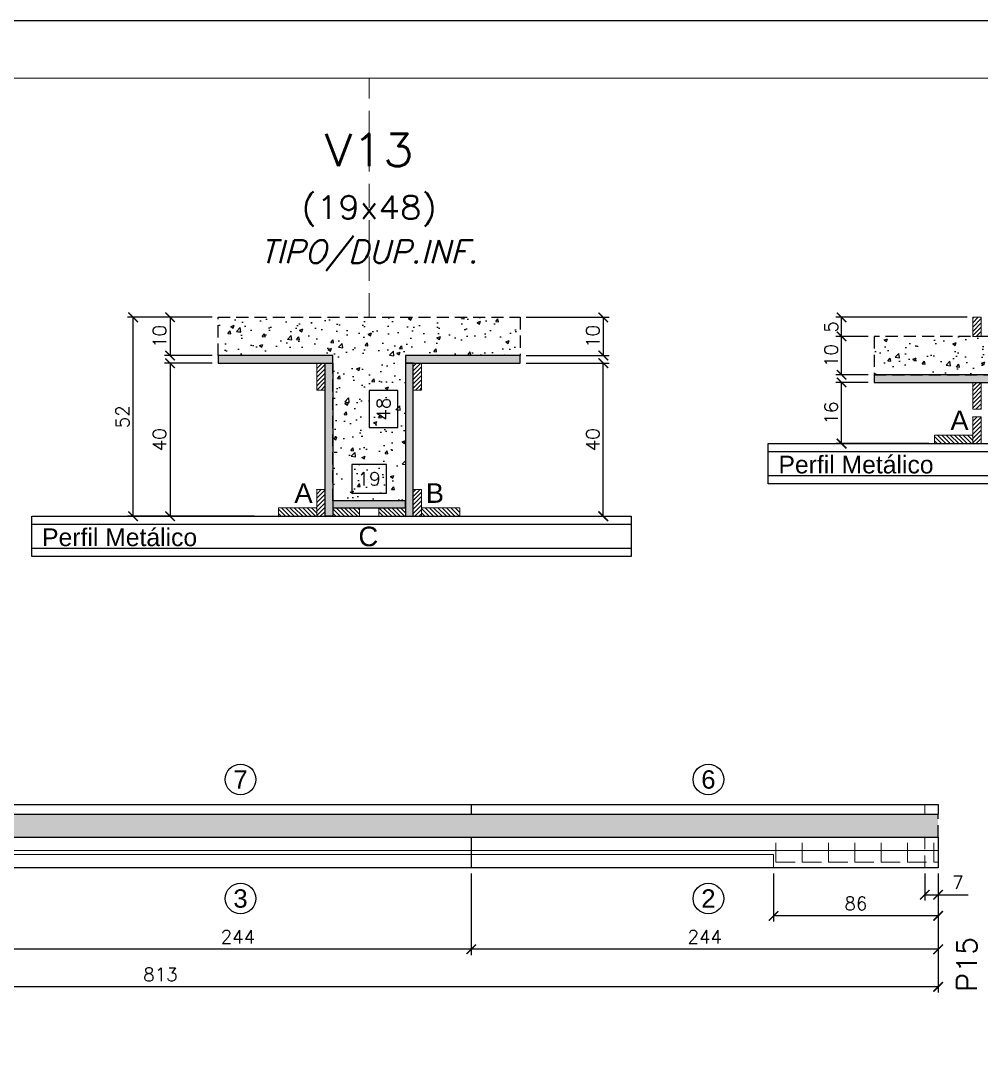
# Model space of a CAD drawing. Extents: x -23436 to 4767, y -4638 to 9755.
# Drawn here: x -20096 to -19594, y 1138 to 1682 of the extents above; entities that cross this region are included whole.
import ezdxf
from ezdxf.enums import TextEntityAlignment as Align

# ---------------------------------------------------------------- set-up
doc = ezdxf.new("R2010")
doc.units = 0
doc.header["$PDMODE"] = 2
doc.header["$PDSIZE"] = 10
doc.linetypes.add('CABLIN', pattern=[0.35, 0.25, -0.1])
doc.linetypes.add('HIDDEN', pattern=[9.525, 6.35, -3.175])
doc.layers.get('0').update_dxf_attribs({"lineweight": 13})
doc.layers.get('Defpoints').update_dxf_attribs({"lineweight": 13})
for name, color, linetype in [('Concreto', 250, 'HIDDEN'), ('Cota', 4, 'Continuous'), ('Cota Seção (2x)', 4, 'Continuous'), ('Hachura', 252, 'CABLIN'), ('MB Logo', 255, 'Continuous'), ('Painéis', 200, 'Continuous'), ('Perfil Metálico', 224, 'Continuous'), ('Romaneio', 10, 'Continuous'), ('Texto de Titulo', 7, 'Continuous'), ('Texto Qtd Sarr', 242, 'Continuous')]:
    doc.layers.add(name, color=color, linetype=linetype)
for name, color, linetype, lineweight in [('FOLHA MB', 7, 'Continuous', 13), ('Madeira', 100, 'Continuous', 13), ('Sarr 2.2x7', 40, 'Continuous', 9), ('Texto Seção', 7, 'Continuous', 15)]:
    doc.layers.add(name, color=color, linetype=linetype, lineweight=lineweight)
doc.layers.add('Laje_Perimetro', color=7, linetype='Continuous', plot=False)
doc.styles.add('ARIAL', font='arial.ttf', dxfattribs={"oblique": 15, "height": 25})
doc.styles.add('REGUA-120', font='ROMANS.shx', dxfattribs={"height": 15})
doc.styles.add('ROMANS', font='romans.shx')
doc.dimstyles.new('Cota Paínel', dxfattribs={"dimtxt": 7, "dimasz": 5, "dimexe": 3, "dimexo": 3, "dimgap": 3, "dimtad": 1, "dimdec": 1, "dimzin": 12, "dimdsep": 46, "dimtxsty": 'ROMANS', "dimblk": 'ARCHTICK', "dimcen": 0, "dimclrd": 4, "dimclre": 4, "dimclrt": 1, "dimadec": 1, "dimazin": 3, "dimtfac": 1, "dimtdec": 1, "dimtmove": 0, "dimatfit": 3, "dimldrblk": 'OBLIQUE', "dimfxl": 1, "dimtolj": 1, "dimtzin": 12, "dimarcsym": 0})
doc.dimstyles.new('Cota Seção (2x)', dxfattribs={"dimtxt": 7, "dimasz": 5, "dimexe": 3, "dimexo": 3, "dimgap": 2, "dimtad": 3, "dimdec": 1, "dimlfac": 0.5, "dimzin": 12, "dimdsep": 46, "dimtxsty": 'ROMANS', "dimblk": 'ARCHTICK', "dimcen": 0, "dimclrd": 4, "dimclre": 4, "dimclrt": 1, "dimadec": 1, "dimazin": 3, "dimtfac": 1, "dimtdec": 1, "dimtmove": 0, "dimatfit": 3, "dimldrblk": 'OBLIQUE', "dimfxl": 1, "dimtolj": 1, "dimtzin": 12, "dimarcsym": 0})
doc.dimstyles.new('Cota Seção interna', dxfattribs={"dimtxt": 7, "dimasz": 6, "dimexe": 0.18, "dimexo": 2, "dimgap": -4, "dimtad": 3, "dimdec": 1, "dimlfac": 0.5, "dimzin": 12, "dimdsep": 46, "dimtxsty": 'ROMANS', "dimblk": 'ARCHTICK', "dimcen": 0.09, "dimse1": 1, "dimse2": 1, "dimsd1": 1, "dimsd2": 1, "dimclrd": 180, "dimclre": 5, "dimclrt": 1, "dimadec": 0, "dimazin": 3, "dimtfac": 1, "dimtdec": 1, "dimtofl": 0, "dimtmove": 0, "dimatfit": 3, "dimldrblk": 'ARCHTICK', "dimfxl": 1, "dimtolj": 1, "dimtzin": 0, "dimarcsym": 0})
pattern_1 = [(315, (3023.7331, -6806.3843), (1.12253202, 1.12253202), [])]
pattern_2 = [(45, (-11633.6433, 24463.8796), (-1.12253202, 1.12253202), [])]
pattern_3 = [(45, (-11633.6433, 24485.8796), (-1.12253202, 1.12253202), [])]

# ---------------------------------------------------------------- blocks, each defined once
blk = doc.blocks.new('A$C169d8357')
at = {"layer": 'FOLHA MB', "color": 1}
for points in [[(0, 1199.94), (0, 149.94), (1485.02, 149.94), (1485.02, 1199.94)], [(70, 1169.94), (70, 179.94), (1455.02, 179.94), (1455.02, 1169.94)]]:
    blk.add_lwpolyline(points, close=True, dxfattribs=at)
blk = doc.blocks.new('_ArchTick')
at = {"color": 0, "linetype": 'ByBlock', "const_width": 0.15}
blk.add_lwpolyline([(-0.5, -0.5), (0.5, 0.5)], dxfattribs=at)
blk = doc.blocks.new('*D801')
at = {"layer": 'Cota', "color": 4, "lineweight": -2, "transparency": 16777216}
for p, q in [((-19623.49, 1236.5), (-19623.49, 1222.37)), ((-19616.49, 1236.5), (-19616.49, 1222.37)), ((-19623.49, 1225.37), (-19616.49, 1225.37)), ((-19616.49, 1225.37), (-19600.82, 1225.37))]:
    blk.add_line(p, q, dxfattribs=at)
at = {"layer": 'Defpoints', "color": 0, "transparency": 16777216}
for p in [(-19623.49, 1239.5), (-19616.49, 1239.5), (-19616.49, 1225.37)]:
    blk.add_point(p, dxfattribs=at)
at = {"layer": 'Cota', "color": 4, "lineweight": -2, "transparency": 16777216, "xscale": 5, "yscale": 5, "zscale": 5, "rotation": 180}
blk.add_blockref('_ArchTick', (-19623.49, 1225.37), dxfattribs=at)
at = {"layer": 'Cota', "color": 4, "lineweight": -2, "transparency": 16777216, "xscale": 5, "yscale": 5, "zscale": 5}
blk.add_blockref('_ArchTick', (-19616.49, 1225.37), dxfattribs=at)
at = {"layer": 'Cota', "color": 1, "transparency": 16777216, "insert": (-19606.15, 1231.87), "char_height": 7, "attachment_point": 5, "style": 'ROMANS'}
blk.add_mtext('\\A1;7', dxfattribs=at)
blk = doc.blocks.new('_OBLIQUE')
at = {"color": 0, "linetype": 'ByBlock', "lineweight": -2}
for p, q in [((0, 0), (-1, 0)), ((-0.5, -0.5), (0.5, 0.5))]:
    blk.add_line(p, q, dxfattribs=at)
blk = doc.blocks.new('*D805')
at = {"layer": 'Cota', "color": 4, "lineweight": -2, "transparency": 16777216}
for p, q in [((-19702.49, 1236.5), (-19702.49, 1211.36)), ((-19616.49, 1236.5), (-19616.49, 1211.36)), ((-19616.49, 1214.36), (-19702.49, 1214.36))]:
    blk.add_line(p, q, dxfattribs=at)
at = {"layer": 'Defpoints', "color": 0, "transparency": 16777216}
for p in [(-19702.49, 1239.5), (-19616.49, 1239.5), (-19702.49, 1214.36)]:
    blk.add_point(p, dxfattribs=at)
at = {"layer": 'Cota', "color": 4, "lineweight": -2, "transparency": 16777216, "xscale": 5, "yscale": 5, "zscale": 5, "rotation": 180}
blk.add_blockref('_ArchTick', (-19702.49, 1214.36), dxfattribs=at)
at = {"layer": 'Cota', "color": 4, "lineweight": -2, "transparency": 16777216, "xscale": 5, "yscale": 5, "zscale": 5}
blk.add_blockref('_ArchTick', (-19616.49, 1214.36), dxfattribs=at)
at = {"layer": 'Cota', "color": 1, "transparency": 16777216, "insert": (-19659.49, 1220.86), "char_height": 7, "attachment_point": 5, "style": 'ROMANS'}
blk.add_mtext('\\A1;86', dxfattribs=at)
blk = doc.blocks.new('*D806')
at = {"layer": 'Cota', "color": 4, "lineweight": -2, "transparency": 16777216}
for p, q in [((-19860.49, 1236.5), (-19860.49, 1193.91)), ((-19616.49, 1236.5), (-19616.49, 1193.91)), ((-19616.49, 1196.91), (-19860.49, 1196.91))]:
    blk.add_line(p, q, dxfattribs=at)
at = {"layer": 'Defpoints', "color": 0, "transparency": 16777216}
for p in [(-19860.49, 1239.5), (-19616.49, 1239.5), (-19860.49, 1196.91)]:
    blk.add_point(p, dxfattribs=at)
at = {"layer": 'Cota', "color": 4, "lineweight": -2, "transparency": 16777216, "xscale": 5, "yscale": 5, "zscale": 5, "rotation": 180}
blk.add_blockref('_ArchTick', (-19860.49, 1196.91), dxfattribs=at)
at = {"layer": 'Cota', "color": 4, "lineweight": -2, "transparency": 16777216, "xscale": 5, "yscale": 5, "zscale": 5}
blk.add_blockref('_ArchTick', (-19616.49, 1196.91), dxfattribs=at)
at = {"layer": 'Cota', "color": 1, "transparency": 16777216, "insert": (-19738.49, 1203.41), "char_height": 7, "attachment_point": 5, "style": 'ROMANS'}
blk.add_mtext('\\A1;244', dxfattribs=at)
blk = doc.blocks.new('*D807')
at = {"layer": 'Cota', "color": 4, "lineweight": -2, "transparency": 16777216}
for p, q in [((-20104.49, 1236.5), (-20104.49, 1193.91)), ((-19860.49, 1236.5), (-19860.49, 1193.91)), ((-19860.49, 1196.91), (-20104.49, 1196.91))]:
    blk.add_line(p, q, dxfattribs=at)
at = {"layer": 'Defpoints', "color": 0, "transparency": 16777216}
for p in [(-20104.49, 1239.5), (-19860.49, 1239.5), (-20104.49, 1196.91)]:
    blk.add_point(p, dxfattribs=at)
at = {"layer": 'Cota', "color": 4, "lineweight": -2, "transparency": 16777216, "xscale": 5, "yscale": 5, "zscale": 5, "rotation": 180}
blk.add_blockref('_ArchTick', (-20104.49, 1196.91), dxfattribs=at)
at = {"layer": 'Cota', "color": 4, "lineweight": -2, "transparency": 16777216, "xscale": 5, "yscale": 5, "zscale": 5}
blk.add_blockref('_ArchTick', (-19860.49, 1196.91), dxfattribs=at)
at = {"layer": 'Cota', "color": 1, "transparency": 16777216, "insert": (-19982.49, 1203.41), "char_height": 7, "attachment_point": 5, "style": 'ROMANS'}
blk.add_mtext('\\A1;244', dxfattribs=at)
blk = doc.blocks.new('*D798')
at = {"layer": 'Cota', "color": 4, "lineweight": -2, "transparency": 16777216}
for p, q in [((-20429.49, 1236.5), (-20429.49, 1174.25)), ((-19616.49, 1236.5), (-19616.49, 1174.25)), ((-19616.49, 1177.25), (-20429.49, 1177.25))]:
    blk.add_line(p, q, dxfattribs=at)
at = {"layer": 'Defpoints', "color": 0, "transparency": 16777216}
for p in [(-20429.49, 1239.5), (-19616.49, 1239.5), (-20429.49, 1177.25)]:
    blk.add_point(p, dxfattribs=at)
at = {"layer": 'Cota', "color": 4, "lineweight": -2, "transparency": 16777216, "xscale": 5, "yscale": 5, "zscale": 5, "rotation": 180}
blk.add_blockref('_ArchTick', (-20429.49, 1177.25), dxfattribs=at)
at = {"layer": 'Cota', "color": 4, "lineweight": -2, "transparency": 16777216, "xscale": 5, "yscale": 5, "zscale": 5}
blk.add_blockref('_ArchTick', (-19616.49, 1177.25), dxfattribs=at)
at = {"layer": 'Cota', "color": 1, "transparency": 16777216, "insert": (-20022.99, 1183.75), "char_height": 7, "attachment_point": 5, "style": 'ROMANS'}
blk.add_mtext('\\A1;813', dxfattribs=at)
blk = doc.blocks.new('*D836')
at = {"layer": 'Cota', "color": 4, "lineweight": -2, "transparency": 16777216}
for p, q in [((-19601.38, 1527.26), (-19669.95, 1527.26)), ((-19666.95, 1517.26), (-19666.95, 1527.26)), ((-19652.98, 1517.26), (-19669.95, 1517.26))]:
    blk.add_line(p, q, dxfattribs=at)
at = {"layer": 'Defpoints', "color": 0, "transparency": 16777216}
for p in [(-19666.95, 1527.26), (-19598.38, 1527.26), (-19649.98, 1517.26)]:
    blk.add_point(p, dxfattribs=at)
at = {"layer": 'Cota', "color": 4, "lineweight": -2, "transparency": 16777216, "xscale": 5, "yscale": 5, "zscale": 5}
for p, rotation in [((-19666.95, 1527.26), 90), ((-19666.95, 1517.26), 270)]:
    blk.add_blockref('_ArchTick', p, dxfattribs=dict(at, rotation=rotation))
at = {"layer": 'Cota', "color": 1, "transparency": 16777216, "insert": (-19672.45, 1522.26), "char_height": 7, "attachment_point": 5, "rotation": 90, "style": 'ROMANS'}
blk.add_mtext('\\A1;5', dxfattribs=at)
blk = doc.blocks.new('*D837')
at = {"layer": 'Cota', "color": 4, "lineweight": -2, "transparency": 16777216}
for p, q in [((-19652.98, 1517.26), (-19669.95, 1517.26)), ((-19666.95, 1497.26), (-19666.95, 1517.26)), ((-19652.98, 1497.26), (-19669.95, 1497.26))]:
    blk.add_line(p, q, dxfattribs=at)
at = {"layer": 'Defpoints', "color": 0, "transparency": 16777216}
for p in [(-19666.95, 1517.26), (-19649.98, 1517.26), (-19649.98, 1497.26)]:
    blk.add_point(p, dxfattribs=at)
at = {"layer": 'Cota', "color": 4, "lineweight": -2, "transparency": 16777216, "xscale": 5, "yscale": 5, "zscale": 5}
for p, rotation in [((-19666.95, 1517.26), 90), ((-19666.95, 1497.26), 270)]:
    blk.add_blockref('_ArchTick', p, dxfattribs=dict(at, rotation=rotation))
at = {"layer": 'Cota', "color": 1, "transparency": 16777216, "insert": (-19672.45, 1507.26), "char_height": 7, "attachment_point": 5, "rotation": 90, "style": 'ROMANS'}
blk.add_mtext('\\A1;10', dxfattribs=at)
blk = doc.blocks.new('*D838')
at = {"layer": 'Cota', "color": 4, "lineweight": -2, "transparency": 16777216}
for p, q in [((-19652.98, 1493.26), (-19669.95, 1493.26)), ((-19666.95, 1461.26), (-19666.95, 1493.26)), ((-19621.38, 1461.26), (-19669.95, 1461.26))]:
    blk.add_line(p, q, dxfattribs=at)
at = {"layer": 'Defpoints', "color": 0, "transparency": 16777216}
for p in [(-19666.95, 1493.26), (-19649.98, 1493.26), (-19618.38, 1461.26)]:
    blk.add_point(p, dxfattribs=at)
at = {"layer": 'Cota', "color": 4, "lineweight": -2, "transparency": 16777216, "xscale": 5, "yscale": 5, "zscale": 5}
for p, rotation in [((-19666.95, 1493.26), 90), ((-19666.95, 1461.26), 270)]:
    blk.add_blockref('_ArchTick', p, dxfattribs=dict(at, rotation=rotation))
at = {"layer": 'Cota', "color": 1, "transparency": 16777216, "insert": (-19672.45, 1477.26), "char_height": 7, "attachment_point": 5, "rotation": 90, "style": 'ROMANS'}
blk.add_mtext('\\A1;16', dxfattribs=at)
blk = doc.blocks.new('titulo1')
at = {"layer": 'Defpoints', "color": 252, "linetype": 'HIDDEN', "ltscale": 2}
blk.add_line((0, 0), (0, 125), dxfattribs=at)
at = {"layer": 'Defpoints', "style": 'ROMANS', "oblique": 15}
blk.add_attdef('FOLHA', text='', height=10, dxfattribs=at).set_placement((0, 15.58), align=Align.MIDDLE_CENTER)
at = {"layer": 'Texto Qtd Sarr', "color": 3, "style": 'ROMANS', "oblique": 15}
for tag, height, p in [('TITULO', 17, (0, 71.45)), ('SEÇÃO', 12, (0, 41.55))]:
    blk.add_attdef(tag, text='', height=height, dxfattribs=at).set_placement(p, align=Align.MIDDLE_CENTER)
blk = doc.blocks.new('*D840')
at = {"layer": 'Cota Seção (2x)', "color": 180, "lineweight": -2, "transparency": 16777216}
for p, q in [((-19904.89, 1450.26), (-19922.89, 1450.26)), ((-19922.89, 1450.26), (-19922.89, 1435.26)), ((-19904.89, 1435.26), (-19904.89, 1450.26)), ((-19922.89, 1435.26), (-19904.89, 1435.26))]:
    blk.add_line(p, q, dxfattribs=at)
at = {"layer": 'Defpoints', "color": 0, "transparency": 16777216}
for p in [(-19932.89, 1431.26), (-19894.89, 1431.26), (-19894.89, 1431.26)]:
    blk.add_point(p, dxfattribs=at)
at = {"layer": 'Cota Seção (2x)', "color": 1, "transparency": 16777216, "insert": (-19913.89, 1442.76), "char_height": 7, "attachment_point": 5, "style": 'ROMANS'}
blk.add_mtext('\\A1;19', dxfattribs=at)
blk = doc.blocks.new('*D841')
at = {"layer": 'Cota', "color": 4, "lineweight": -2, "transparency": 16777216}
for p, q in [((-19831.89, 1527.26), (-19788.52, 1527.26)), ((-19791.52, 1527.26), (-19791.52, 1507.26)), ((-19831.89, 1507.26), (-19788.52, 1507.26))]:
    blk.add_line(p, q, dxfattribs=at)
at = {"layer": 'Defpoints', "color": 0, "transparency": 16777216}
for p in [(-19834.89, 1527.26), (-19834.89, 1507.26), (-19791.52, 1507.26)]:
    blk.add_point(p, dxfattribs=at)
at = {"layer": 'Cota', "color": 4, "lineweight": -2, "transparency": 16777216, "xscale": 5, "yscale": 5, "zscale": 5}
for p, rotation in [((-19791.52, 1527.26), 90), ((-19791.52, 1507.26), 270)]:
    blk.add_blockref('_ArchTick', p, dxfattribs=dict(at, rotation=rotation))
at = {"layer": 'Cota', "color": 1, "transparency": 16777216, "insert": (-19797.02, 1517.26), "char_height": 7, "attachment_point": 5, "rotation": 90, "style": 'ROMANS'}
blk.add_mtext('\\A1;10', dxfattribs=at)
blk = doc.blocks.new('*D842')
at = {"layer": 'Cota', "color": 4, "lineweight": -2, "transparency": 16777216}
for p, q in [((-19995.89, 1527.26), (-20040.26, 1527.26)), ((-20037.26, 1423.26), (-20037.26, 1527.26)), ((-19973.89, 1423.26), (-20040.26, 1423.26))]:
    blk.add_line(p, q, dxfattribs=at)
at = {"layer": 'Defpoints', "color": 0, "transparency": 16777216}
for p in [(-20037.26, 1527.26), (-19992.89, 1527.26), (-19970.89, 1423.26)]:
    blk.add_point(p, dxfattribs=at)
at = {"layer": 'Cota', "color": 4, "lineweight": -2, "transparency": 16777216, "xscale": 5, "yscale": 5, "zscale": 5}
for p, rotation in [((-20037.26, 1527.26), 90), ((-20037.26, 1423.26), 270)]:
    blk.add_blockref('_ArchTick', p, dxfattribs=dict(at, rotation=rotation))
at = {"layer": 'Cota', "color": 1, "transparency": 16777216, "insert": (-20042.76, 1475.26), "char_height": 7, "attachment_point": 5, "rotation": 90, "style": 'ROMANS'}
blk.add_mtext('\\A1;52', dxfattribs=at)
blk = doc.blocks.new('*D843')
at = {"layer": 'Cota', "color": 4, "lineweight": -2, "transparency": 16777216}
for p, q in [((-19831.89, 1503.26), (-19788.52, 1503.26)), ((-19791.52, 1423.26), (-19791.52, 1503.26)), ((-19853.89, 1423.26), (-19788.52, 1423.26))]:
    blk.add_line(p, q, dxfattribs=at)
at = {"layer": 'Defpoints', "color": 0, "transparency": 16777216}
for p in [(-19834.89, 1503.26), (-19791.52, 1503.26), (-19856.89, 1423.26)]:
    blk.add_point(p, dxfattribs=at)
at = {"layer": 'Cota', "color": 4, "lineweight": -2, "transparency": 16777216, "xscale": 5, "yscale": 5, "zscale": 5}
for p, rotation in [((-19791.52, 1503.26), 90), ((-19791.52, 1423.26), 270)]:
    blk.add_blockref('_ArchTick', p, dxfattribs=dict(at, rotation=rotation))
at = {"layer": 'Cota', "color": 1, "transparency": 16777216, "insert": (-19797.02, 1463.26), "char_height": 7, "attachment_point": 5, "rotation": 90, "style": 'ROMANS'}
blk.add_mtext('\\A1;40', dxfattribs=at)
blk = doc.blocks.new('*D844')
at = {"layer": 'Cota Seção (2x)', "color": 180, "lineweight": -2, "transparency": 16777216}
for p, q in [((-19898.89, 1488.93), (-19913.89, 1488.93)), ((-19913.89, 1488.93), (-19913.89, 1469.59)), ((-19898.89, 1469.59), (-19898.89, 1488.93)), ((-19913.89, 1469.59), (-19898.89, 1469.59))]:
    blk.add_line(p, q, dxfattribs=at)
at = {"layer": 'Defpoints', "color": 0, "transparency": 16777216}
for p in [(-19894.89, 1527.26), (-19894.89, 1527.26), (-19894.89, 1431.26)]:
    blk.add_point(p, dxfattribs=at)
at = {"layer": 'Cota Seção (2x)', "color": 1, "transparency": 16777216, "insert": (-19906.39, 1479.26), "char_height": 7, "attachment_point": 5, "rotation": 90, "style": 'ROMANS'}
blk.add_mtext('\\A1;48', dxfattribs=at)
blk = doc.blocks.new('*D845')
at = {"layer": 'Cota', "color": 4, "lineweight": -2, "transparency": 16777216}
for p, q in [((-19995.89, 1527.26), (-20020.94, 1527.26)), ((-20017.94, 1527.26), (-20017.94, 1507.26)), ((-19995.89, 1507.26), (-20020.94, 1507.26))]:
    blk.add_line(p, q, dxfattribs=at)
at = {"layer": 'Defpoints', "color": 0, "transparency": 16777216}
for p in [(-19992.89, 1527.26), (-20017.94, 1507.26), (-19992.89, 1507.26)]:
    blk.add_point(p, dxfattribs=at)
at = {"layer": 'Cota', "color": 4, "lineweight": -2, "transparency": 16777216, "xscale": 5, "yscale": 5, "zscale": 5}
for p, rotation in [((-20017.94, 1527.26), 90), ((-20017.94, 1507.26), 270)]:
    blk.add_blockref('_ArchTick', p, dxfattribs=dict(at, rotation=rotation))
at = {"layer": 'Cota', "color": 1, "transparency": 16777216, "insert": (-20023.44, 1517.26), "char_height": 7, "attachment_point": 5, "rotation": 90, "style": 'ROMANS'}
blk.add_mtext('\\A1;10', dxfattribs=at)
blk = doc.blocks.new('*D846')
at = {"layer": 'Cota', "color": 4, "lineweight": -2, "transparency": 16777216}
for p, q in [((-19995.89, 1503.26), (-20020.94, 1503.26)), ((-20017.94, 1503.26), (-20017.94, 1423.26)), ((-19973.89, 1423.26), (-20020.94, 1423.26))]:
    blk.add_line(p, q, dxfattribs=at)
at = {"layer": 'Defpoints', "color": 0, "transparency": 16777216}
for p in [(-19992.89, 1503.26), (-20017.94, 1423.26), (-19970.89, 1423.26)]:
    blk.add_point(p, dxfattribs=at)
at = {"layer": 'Cota', "color": 4, "lineweight": -2, "transparency": 16777216, "xscale": 5, "yscale": 5, "zscale": 5}
for p, rotation in [((-20017.94, 1503.26), 90), ((-20017.94, 1423.26), 270)]:
    blk.add_blockref('_ArchTick', p, dxfattribs=dict(at, rotation=rotation))
at = {"layer": 'Cota', "color": 1, "transparency": 16777216, "insert": (-20023.44, 1463.26), "char_height": 7, "attachment_point": 5, "rotation": 90, "style": 'ROMANS'}
blk.add_mtext('\\A1;40', dxfattribs=at)

msp = doc.modelspace()

# ---------------------------------------------------------------- hatches: boundary and pattern name
at = {"true_color": 0x636466}
h = msp.add_hatch(dxfattribs=at)
h.set_pattern_fill('ANGLE', color=251, scale=50)
h.set_pattern_definition([(0, (-4755.02, -1150), (0, 13.75), [10, -3.75]), (90, (-4755.02, -1150), (-13.75, 8e-16), [10, -3.75])])
h.paths.add_polyline_path([(-19623.49, 1255.5), (-19616.49, 1255.5), (-19616.49, 1239.5), (-19623.49, 1239.5)])
h.paths.add_polyline_path([(-19702.49, 1255.5), (-19623.49, 1255.5), (-19623.49, 1239.5), (-19702.49, 1239.5)])
at = {"layer": 'Concreto'}
h = msp.add_hatch(dxfattribs=at)
h.set_pattern_fill('AR-CONC', color=256, scale=2.5)
h.set_pattern_definition([(50, (-1116.258, -5719.665), (17.931505, -1.568803), [1.875, -20.625]), (355, (-1116.258, -5719.665), (-3.468783, 18.804803), [1.5, -16.5]), (100.45144, (-1114.763, -5719.796), (14.462721, 17.236), [1.593505, -17.528553]), (46.1842, (-1116.258, -5714.665), (26.681033, -4.137982), [2.8125, -30.9375]), (96.63564, (-1114.034, -5715.01), (23.36655, 24.352965), [2.39026, -26.292844]), (351.18416, (-1116.258, -5714.665), (23.36655, 24.352965), [2.25, -24.75]), (21, (-1113.758, -5715.915), (14.922676, -10.065472), [1.875, -20.625]), (326, (-1113.758, -5715.915), (6.082883, 18.128751), [1.5, -16.5]), (71.45144, (-1112.514, -5716.754), (21.00556, 8.063279), [1.593505, -17.528553]), (37.5, (-1116.2575, -5719.6655), (0.3039964, 8.3223463), [0, -16.3, 0, -16.75, 0, -16.5625]), (7.5, (-1116.2575, -5719.6655), (6.5767384, 9.8602928), [0, -9.55, 0, -15.925, 0, -6.3125]), (327.5, (-1121.8325, -5719.6655), (13.345561, -0.5638718), [0, -6.25, 0, -19.5, 0, -25.875]), (317.5, (-1124.333, -5719.665), (14.579654, 2.5026246), [0, -8.125, 0, -12.95, 0, -18.375])])
h.paths.add_polyline_path([(-19992.89, 1507.26), (-19992.89, 1527.26), (-19834.89, 1527.26), (-19834.89, 1507.26), (-19894.89, 1507.26), (-19894.89, 1431.26), (-19932.89, 1431.26), (-19932.89, 1507.26)])
h = msp.add_hatch(dxfattribs=at)
h.set_pattern_fill('AR-CONC', color=256, scale=2.5)
h.set_pattern_definition([(50, (-4527.742, -1150), (17.931505, -1.568803), [1.875, -20.625]), (355, (-4527.742, -1150), (-3.468783, 18.804803), [1.5, -16.5]), (100.45144, (-4526.248, -1150.13), (14.462721, 17.236), [1.593505, -17.528553]), (46.1842, (-4527.742, -1145), (26.681033, -4.137982), [2.8125, -30.9375]), (96.63564, (-4525.52, -1145.345), (23.36655, 24.352965), [2.39026, -26.292844]), (351.18416, (-4527.742, -1145), (23.36655, 24.352965), [2.25, -24.75]), (21, (-4525.242, -1146.25), (14.922676, -10.065472), [1.875, -20.625]), (326, (-4525.242, -1146.25), (6.082883, 18.128751), [1.5, -16.5]), (71.45144, (-4523.999, -1147.089), (21.00556, 8.063279), [1.593505, -17.528553]), (37.5, (-4527.7425, -1150), (0.3039964, 8.3223463), [0, -16.3, 0, -16.75, 0, -16.5625]), (7.5, (-4527.7425, -1150), (6.5767384, 9.860293), [0, -9.55, 0, -15.925, 0, -6.3125]), (327.5, (-4533.3175, -1150), (13.345561, -0.5638718), [0, -6.25, 0, -19.5, 0, -25.875]), (317.5, (-4535.817, -1150), (14.579654, 2.502625), [0, -8.125, 0, -12.95, 0, -18.375])])
h.paths.add_polyline_path([(-19449.98, 1527.26), (-19589.98, 1527.26), (-19589.98, 1517.26), (-19593.98, 1517.26), (-19598.38, 1517.26), (-19649.98, 1517.26), (-19649.98, 1497.26), (-19589.98, 1497.26), (-19589.98, 1493.26), (-19589.98, 1469.26), (-19509.98, 1469.26), (-19509.98, 1495.26), (-19509.98, 1499.26), (-19449.98, 1499.26)])
h.paths.add_polyline_path([(-19557.39, 1475.51), (-19542.56, 1475.51), (-19542.56, 1486.01), (-19557.39, 1486.01)], flags=24)
h.paths.add_polyline_path([(-19516.23, 1491.01), (-19516.23, 1505.51), (-19526.73, 1505.51), (-19526.73, 1491.01)], flags=24)
h = msp.add_hatch(dxfattribs=at)
h.set_pattern_fill('AR-CONC', color=256, scale=2.5)
h.set_pattern_definition([(50, (-4755.02, -1150), (17.931505, -1.568803), [1.875, -20.625]), (355, (-4755.02, -1150), (-3.468783, 18.804803), [1.5, -16.5]), (100.45144, (-4753.526, -1150.13), (14.462721, 17.236), [1.593505, -17.528553]), (46.1842, (-4755.02, -1145), (26.681033, -4.137982), [2.8125, -30.9375]), (96.63564, (-4752.797, -1145.345), (23.36655, 24.352965), [2.39026, -26.292844]), (351.18416, (-4755.02, -1145), (23.36655, 24.352965), [2.25, -24.75]), (21, (-4752.52, -1146.25), (14.922676, -10.065472), [1.875, -20.625]), (326, (-4752.52, -1146.25), (6.082883, 18.128751), [1.5, -16.5]), (71.45144, (-4751.277, -1147.089), (21.00556, 8.063279), [1.593505, -17.528553]), (37.5, (-4755.0204, -1150), (0.3039964, 8.3223463), [0, -16.3, 0, -16.75, 0, -16.5625]), (7.5, (-4755.02, -1150), (6.5767384, 9.860293), [0, -9.55, 0, -15.925, 0, -6.3125]), (327.5, (-4760.5954, -1150), (13.345561, -0.5638718), [0, -6.25, 0, -19.5, 0, -25.875]), (317.5, (-4763.095, -1150), (14.579654, 2.5026246), [0, -8.125, 0, -12.95, 0, -18.375])])
h.paths.add_polyline_path([(-20429.49, 1267.5), (-19616.49, 1267.5), (-19616.49, 1255.5), (-20429.49, 1255.5)])
at = {"layer": 'Hachura'}
h = msp.add_hatch(dxfattribs=at)
h.set_pattern_fill('ANSI31', color=256, scale=0.5, angle=360, style=0)
h.set_pattern_definition([(45, (-11290.7343, 24579.8796), (-1.12253202, 1.12253202), [])])
h.paths.add_polyline_path([(-19593.98, 1517.26), (-19598.38, 1517.26), (-19598.38, 1527.26), (-19593.98, 1527.26)])
h = msp.add_hatch(color=256, dxfattribs=at)
h.dxf.hatch_style = 1
h.paths.add_polyline_path([(-19932.89, 1503.26), (-19932.89, 1507.26), (-19992.89, 1507.26), (-19992.89, 1503.26)])
h = msp.add_hatch(color=256, dxfattribs=at)
h.dxf.hatch_style = 1
h.paths.add_polyline_path([(-19834.89, 1503.26), (-19834.89, 1507.26), (-19894.89, 1507.26), (-19894.89, 1503.26)])
h = msp.add_hatch(dxfattribs=at)
h.set_pattern_fill('ANSI31', color=256, scale=0.5, angle=360, style=0)
h.set_pattern_definition(pattern_2)
h.paths.add_polyline_path([(-19936.89, 1503.26), (-19941.29, 1503.26), (-19941.29, 1489.26), (-19936.89, 1489.26)])
h = msp.add_hatch(color=256, dxfattribs=at)
h.dxf.hatch_style = 1
h.paths.add_polyline_path([(-19936.89, 1503.26), (-19932.89, 1503.26), (-19932.89, 1423.26), (-19936.89, 1423.26)])
h = msp.add_hatch(color=256, dxfattribs=at)
h.dxf.hatch_style = 1
h.paths.add_polyline_path([(-19890.89, 1503.26), (-19894.89, 1503.26), (-19894.89, 1423.26), (-19890.89, 1423.26)])
h = msp.add_hatch(dxfattribs=at)
h.set_pattern_fill('ANSI31', color=256, scale=0.5, angle=360, style=0)
h.set_pattern_definition(pattern_2)
h.paths.add_polyline_path([(-19890.89, 1503.26), (-19886.49, 1503.26), (-19886.49, 1489.26), (-19890.89, 1489.26)])
h = msp.add_hatch(color=256, dxfattribs=at)
h.dxf.hatch_style = 1
h.paths.add_polyline_path([(-19589.98, 1493.26), (-19589.98, 1497.26), (-19649.98, 1497.26), (-19649.98, 1493.26)])
h = msp.add_hatch(dxfattribs=at)
h.set_pattern_fill('ANSI31', color=256, scale=0.5, angle=360, style=0)
h.set_pattern_definition([(45, (-11248.7343, 24453.8796), (-1.12253202, 1.12253202), [])])
h.paths.add_polyline_path([(-19593.98, 1493.26), (-19598.38, 1493.26), (-19598.38, 1479.26), (-19593.98, 1479.26)])
h = msp.add_hatch(dxfattribs=at)
h.set_pattern_fill('ANSI31', color=256, scale=0.5, angle=360, style=0)
h.set_pattern_definition([(45, (-11290.7343, 24523.8796), (-1.12253202, 1.12253202), [])])
h.paths.add_polyline_path([(-19593.98, 1461.26), (-19598.38, 1461.26), (-19598.38, 1475.26), (-19593.98, 1475.26)])
h = msp.add_hatch(dxfattribs=at)
h.set_pattern_fill('ANSI31', color=256, scale=0.5, angle=270, style=0)
h.set_pattern_definition([(315, (3376.2421, -6768.3843), (1.12253202, 1.12253202), [])])
h.paths.add_polyline_path([(-19618.38, 1461.26), (-19618.38, 1465.66), (-19598.38, 1465.66), (-19598.38, 1461.26)])
h = msp.add_hatch(dxfattribs=at)
h.set_pattern_fill('ANSI31', color=256, scale=0.5, angle=360, style=0)
h.set_pattern_definition(pattern_3)
h.paths.add_polyline_path([(-19936.89, 1423.26), (-19941.29, 1423.26), (-19941.29, 1437.26), (-19936.89, 1437.26)])
h = msp.add_hatch(dxfattribs=at)
h.set_pattern_fill('ANSI31', color=256, scale=0.5, angle=360, style=0)
h.set_pattern_definition(pattern_3)
h.paths.add_polyline_path([(-19890.89, 1423.26), (-19886.49, 1423.26), (-19886.49, 1437.26), (-19890.89, 1437.26)])
h = msp.add_hatch(color=256, dxfattribs=at)
h.dxf.hatch_style = 1
h.paths.add_polyline_path([(-19894.89, 1427.66), (-19894.89, 1431.26), (-19932.89, 1431.26), (-19932.89, 1427.66)])
h = msp.add_hatch(dxfattribs=at)
h.set_pattern_fill('ANSI31', color=256, scale=0.5, angle=270, style=0)
h.set_pattern_definition([(315, (3033.3331, -6806.3843), (1.12253202, 1.12253202), [])])
h.paths.add_polyline_path([(-19961.29, 1423.26), (-19961.29, 1427.66), (-19941.29, 1427.66), (-19941.29, 1423.26)])
h = msp.add_hatch(dxfattribs=at)
h.set_pattern_fill('ANSI31', color=256, scale=0.5, angle=270, style=0)
h.set_pattern_definition(pattern_1)
h.paths.add_polyline_path([(-19932.89, 1423.26), (-19932.89, 1427.66), (-19918.89, 1427.66), (-19918.89, 1423.26)])
h = msp.add_hatch(dxfattribs=at)
h.set_pattern_fill('ANSI31', color=256, scale=0.5, angle=270, style=0)
h.set_pattern_definition(pattern_1)
h.paths.add_polyline_path([(-19894.89, 1423.26), (-19894.89, 1427.66), (-19908.89, 1427.66), (-19908.89, 1423.26)])
h = msp.add_hatch(dxfattribs=at)
h.set_pattern_fill('ANSI31', color=256, scale=0.5, angle=270, style=0)
h.set_pattern_definition([(315, (3014.1331, -6806.3843), (1.12253202, 1.12253202), [])])
h.paths.add_polyline_path([(-19866.49, 1423.26), (-19866.49, 1427.66), (-19886.49, 1427.66), (-19886.49, 1423.26)])

# ---------------------------------------------------------------- linework, layer by layer
at = {"layer": 'Concreto'}
for p, q in [((-19589.98, 1517.26), (-19649.98, 1517.26)), ((-19649.98, 1517.26), (-19649.98, 1497.26)), ((-19649.98, 1497.26), (-19589.98, 1497.26)), ((-19616.49, 1255.5), (-19616.49, 1267.5))]:
    msp.add_line(p, q, dxfattribs=at)
msp.add_lwpolyline([(-19992.89, 1507.26), (-19992.89, 1527.26), (-19834.89, 1527.26), (-19834.89, 1507.26), (-19894.89, 1507.26), (-19894.89, 1431.26), (-19932.89, 1431.26), (-19932.89, 1507.26)], close=True, dxfattribs=at)
at = {"layer": 'Laje_Perimetro'}
msp.add_lwpolyline([(-19191.38, 1682.26), (-20676.4, 1682.26), (-20676.4, 632.26), (-19191.38, 632.26)], close=True, dxfattribs=at)
at = {"layer": 'Madeira'}
for points in [[(-19593.98, 1517.26), (-19598.38, 1517.26), (-19598.38, 1527.26), (-19593.98, 1527.26)], [(-19936.89, 1503.26), (-19941.29, 1503.26), (-19941.29, 1489.26), (-19936.89, 1489.26)], [(-19890.89, 1503.26), (-19886.49, 1503.26), (-19886.49, 1489.26), (-19890.89, 1489.26)], [(-19593.98, 1493.26), (-19598.38, 1493.26), (-19598.38, 1479.26), (-19593.98, 1479.26)], [(-19593.98, 1461.26), (-19598.38, 1461.26), (-19598.38, 1475.26), (-19593.98, 1475.26)], [(-19618.38, 1461.26), (-19618.38, 1465.66), (-19598.38, 1465.66), (-19598.38, 1461.26)], [(-19936.89, 1423.26), (-19941.29, 1423.26), (-19941.29, 1437.26), (-19936.89, 1437.26)], [(-19890.89, 1423.26), (-19886.49, 1423.26), (-19886.49, 1437.26), (-19890.89, 1437.26)], [(-19961.29, 1423.26), (-19961.29, 1427.66), (-19941.29, 1427.66), (-19941.29, 1423.26)], [(-19932.89, 1423.26), (-19932.89, 1427.66), (-19918.89, 1427.66), (-19918.89, 1423.26)], [(-19894.89, 1423.26), (-19894.89, 1427.66), (-19908.89, 1427.66), (-19908.89, 1423.26)], [(-19866.49, 1423.26), (-19866.49, 1427.66), (-19886.49, 1427.66), (-19886.49, 1423.26)]]:
    msp.add_lwpolyline(points, close=True, dxfattribs=at)
at = {"layer": 'Painéis'}
for p, q in [((-20429.49, 1272.5), (-19616.49, 1272.5)), ((-20429.49, 1267.5), (-19616.49, 1267.5)), ((-19860.49, 1272.5), (-19860.49, 1267.5)), ((-19616.49, 1272.5), (-19616.49, 1267.5)), ((-20429.49, 1255.5), (-19616.49, 1255.5)), ((-19860.49, 1255.5), (-19860.49, 1239.5)), ((-19616.49, 1255.5), (-19616.49, 1239.5)), ((-19616.49, 1239.5), (-20429.49, 1239.5))]:
    msp.add_line(p, q, dxfattribs=at)
for points in [[(-19932.89, 1503.26), (-19932.89, 1507.26), (-19992.89, 1507.26), (-19992.89, 1503.26)], [(-19834.89, 1503.26), (-19834.89, 1507.26), (-19894.89, 1507.26), (-19894.89, 1503.26)], [(-19936.89, 1503.26), (-19932.89, 1503.26), (-19932.89, 1423.26), (-19936.89, 1423.26)], [(-19890.89, 1503.26), (-19894.89, 1503.26), (-19894.89, 1423.26), (-19890.89, 1423.26)], [(-19589.98, 1493.26), (-19589.98, 1497.26), (-19649.98, 1497.26), (-19649.98, 1493.26)], [(-19894.89, 1427.66), (-19894.89, 1431.26), (-19932.89, 1431.26), (-19932.89, 1427.66)]]:
    msp.add_lwpolyline(points, close=True, dxfattribs=at)
at = {"layer": 'Perfil Metálico'}
for points in [[(-19391.96, 1440.19), (-19705.31, 1440.19), (-19705.31, 1461.26), (-19391.96, 1461.26)], [(-19776.87, 1402.19), (-20090.22, 1402.19), (-20090.22, 1423.26), (-19776.87, 1423.26)]]:
    msp.add_lwpolyline(points, close=True, dxfattribs=at)
for points in [[(-19705.31, 1457.1), (-19391.96, 1457.1)], [(-19391.96, 1444.35), (-19705.31, 1444.35)], [(-20090.22, 1419.1), (-19776.87, 1419.1)], [(-19776.87, 1406.35), (-20090.22, 1406.35)]]:
    msp.add_lwpolyline(points, dxfattribs=at)
at = {"layer": 'Romaneio'}
for centre in [(-19981.12, 1285.67), (-19736.56, 1285.67), (-19981.12, 1223.45), (-19736.56, 1223.45)]:
    msp.add_circle(centre, 8, dxfattribs=at)
at = {"layer": 'Sarr 2.2x7', "color": 50}
for p, q in [((-19616.49, 1272.5), (-20429.49, 1272.5)), ((-19616.49, 1267.5), (-20429.49, 1267.5)), ((-19616.49, 1272.5), (-19616.49, 1270)), ((-19616.49, 1267.5), (-19616.49, 1270)), ((-19616.49, 1255.5), (-20422.49, 1255.5)), ((-19616.49, 1255.5), (-19616.49, 1252)), ((-19616.49, 1248.5), (-19616.49, 1252)), ((-19616.49, 1248.5), (-20422.49, 1248.5)), ((-20422.49, 1246.5), (-19702.49, 1246.5)), ((-19702.49, 1246.5), (-19702.49, 1243)), ((-19702.49, 1239.5), (-19702.49, 1243)), ((-20422.49, 1239.5), (-19702.49, 1239.5))]:
    msp.add_line(p, q, dxfattribs=at)
at = {"layer": 'Sarr 2.2x7', "linetype": 'HIDDEN'}
for p, q in [((-19623.49, 1272.5), (-19623.49, 1267.5)), ((-19623.49, 1255.5), (-19623.49, 1239.5))]:
    msp.add_line(p, q, dxfattribs=at)

# ---------------------------------------------------------------- block references
at = {"layer": 'MB Logo'}
msp.add_blockref('A$C169d8357', (-20676.4, 482.32), dxfattribs=at)
at = {"layer": 'Texto Seção'}
ref = msp.add_blockref('titulo1', (-19913.89, 1527.26), dxfattribs=at)
ref.add_attrib('TITULO', 'V13', dxfattribs={"layer": 'Texto de Titulo', "color": 7, "height": 17, "style": 'ROMANS', "width": 1.1}).set_placement((-19913.89, 1614.76), align=Align.MIDDLE_CENTER)
ref.add_attrib('SEÇÃO', '(19x48)', dxfattribs={"layer": 'Texto de Titulo', "color": 7, "height": 12, "style": 'ROMANS', "width": 1.1}).set_placement((-19913.89, 1584.76), align=Align.MIDDLE_CENTER)
ref.add_attrib('REAPROVEITAMENTO', 'TIPO/DUP.INF.', dxfattribs={"layer": 'Texto de Titulo', "color": 7, "height": 12, "style": 'ROMANS', "oblique": 15}).set_placement((-19913.89, 1561.63), align=Align.MIDDLE_CENTER)

# ---------------------------------------------------------------- texts
at = {"layer": 'Romaneio', "color": 0, "style": 'ARIAL'}
for s, p in [('7', (-19981.12, 1285.67)), ('6', (-19736.56, 1285.67)), ('3', (-19981.12, 1223.45)), ('2', (-19736.56, 1223.45))]:
    msp.add_text(s, height=9.6, dxfattribs=at).set_placement(p, align=Align.MIDDLE_CENTER)
at = {"layer": 'Texto Seção', "color": 0, "linetype": 'Continuous', "style": 'ARIAL'}
for s, p in [('A', (-19605.31, 1473.39)), ('A', (-19948.21, 1435.39)), ('B', (-19879.56, 1435.39)), ('C', (-19914.32, 1412.72))]:
    msp.add_text(s, height=10.22, dxfattribs=at).set_placement(p, align=Align.MIDDLE_CENTER)
at = {"layer": 'Texto Seção', "style": 'ARIAL'}
for p in [(-19659.41, 1450.28), (-20044.32, 1412.28)]:
    msp.add_text('Perfil Metálico', height=9.24, dxfattribs=at).set_placement(p, align=Align.MIDDLE_CENTER)
at = {"layer": 'Texto Seção', "style": 'REGUA-120', "width": 1.05}
msp.add_text('P15', height=10.4, rotation=90, dxfattribs=at).set_placement((-19601.5, 1189.06), align=Align.MIDDLE_CENTER)

# ---------------------------------------------------------------- dimensions: what is measured, and where the dimension line sits
at = {"layer": 'Cota'}
for base, p1, p2, angle, dimstyle, picture, middle in [((-20037.26, 1527.26), (-19970.89, 1423.26), (-19992.89, 1527.26), 90, 'Cota Seção (2x)', '*D842', (-20042.76, 1475.26)), ((-20017.94, 1507.26), (-19992.89, 1527.26), (-19992.89, 1507.26), 90, 'Cota Seção (2x)', '*D845', (-20023.44, 1517.26)), ((-19791.52, 1507.26), (-19834.89, 1527.26), (-19834.89, 1507.26), 90, 'Cota Seção (2x)', '*D841', (-19797.02, 1517.26)), ((-19666.95, 1527.26), (-19649.98, 1517.26), (-19598.38, 1527.26), 90, 'Cota Seção (2x)', '*D836', (-19672.45, 1522.26)), ((-19666.95, 1517.26), (-19649.98, 1497.26), (-19649.98, 1517.26), 90, 'Cota Seção (2x)', '*D837', (-19672.45, 1507.26)), ((-20017.94, 1423.26), (-19992.89, 1503.26), (-19970.89, 1423.26), 90, 'Cota Seção (2x)', '*D846', (-20023.44, 1463.26)), ((-19791.52, 1503.26), (-19856.89, 1423.26), (-19834.89, 1503.26), 90, 'Cota Seção (2x)', '*D843', (-19797.02, 1463.26)), ((-19666.95, 1493.26), (-19618.38, 1461.26), (-19649.98, 1493.26), 90, 'Cota Seção (2x)', '*D838', (-19672.45, 1477.26)), ((-20429.49, 1177.25), (-19616.49, 1239.5), (-20429.49, 1239.5), 180, 'Cota Paínel', '*D798', (-20022.99, 1183.75)), ((-20104.49, 1196.91), (-19860.49, 1239.5), (-20104.49, 1239.5), 180, 'Cota Paínel', '*D807', (-19982.49, 1203.41)), ((-19860.49, 1196.91), (-19616.49, 1239.5), (-19860.49, 1239.5), 180, 'Cota Paínel', '*D806', (-19738.49, 1203.41)), ((-19702.49, 1214.36), (-19616.49, 1239.5), (-19702.49, 1239.5), 180, 'Cota Paínel', '*D805', (-19659.49, 1220.86)), ((-19616.49, 1225.37), (-19623.49, 1239.5), (-19616.49, 1239.5), 180, 'Cota Paínel', '*D801', (-19606.15, 1231.87))]:
    dim = msp.add_linear_dim(base=base, p1=p1, p2=p2, angle=angle, dimstyle=dimstyle, dxfattribs=at)
    dim.commit()
    dim.dimension.update_dxf_attribs({"geometry": picture, "text_midpoint": middle})
at = {"layer": 'Cota Seção (2x)'}
dim = msp.add_linear_dim(base=(-19894.89, 1527.26), p1=(-19894.89, 1431.26), p2=(-19894.89, 1527.26), angle=90, dimstyle='Cota Seção interna', dxfattribs=at)
dim.commit()
dim.dimension.update_dxf_attribs({"geometry": '*D844', "text_midpoint": (-19906.39, 1479.26)})
dim = msp.add_linear_dim(base=(-19894.89, 1431.26), p1=(-19932.89, 1431.26), p2=(-19894.89, 1431.26), dimstyle='Cota Seção interna', dxfattribs=at)
dim.commit()
dim.dimension.update_dxf_attribs({"geometry": '*D840', "text_midpoint": (-19913.89, 1442.76)})

doc.saveas('drawing.dxf')
